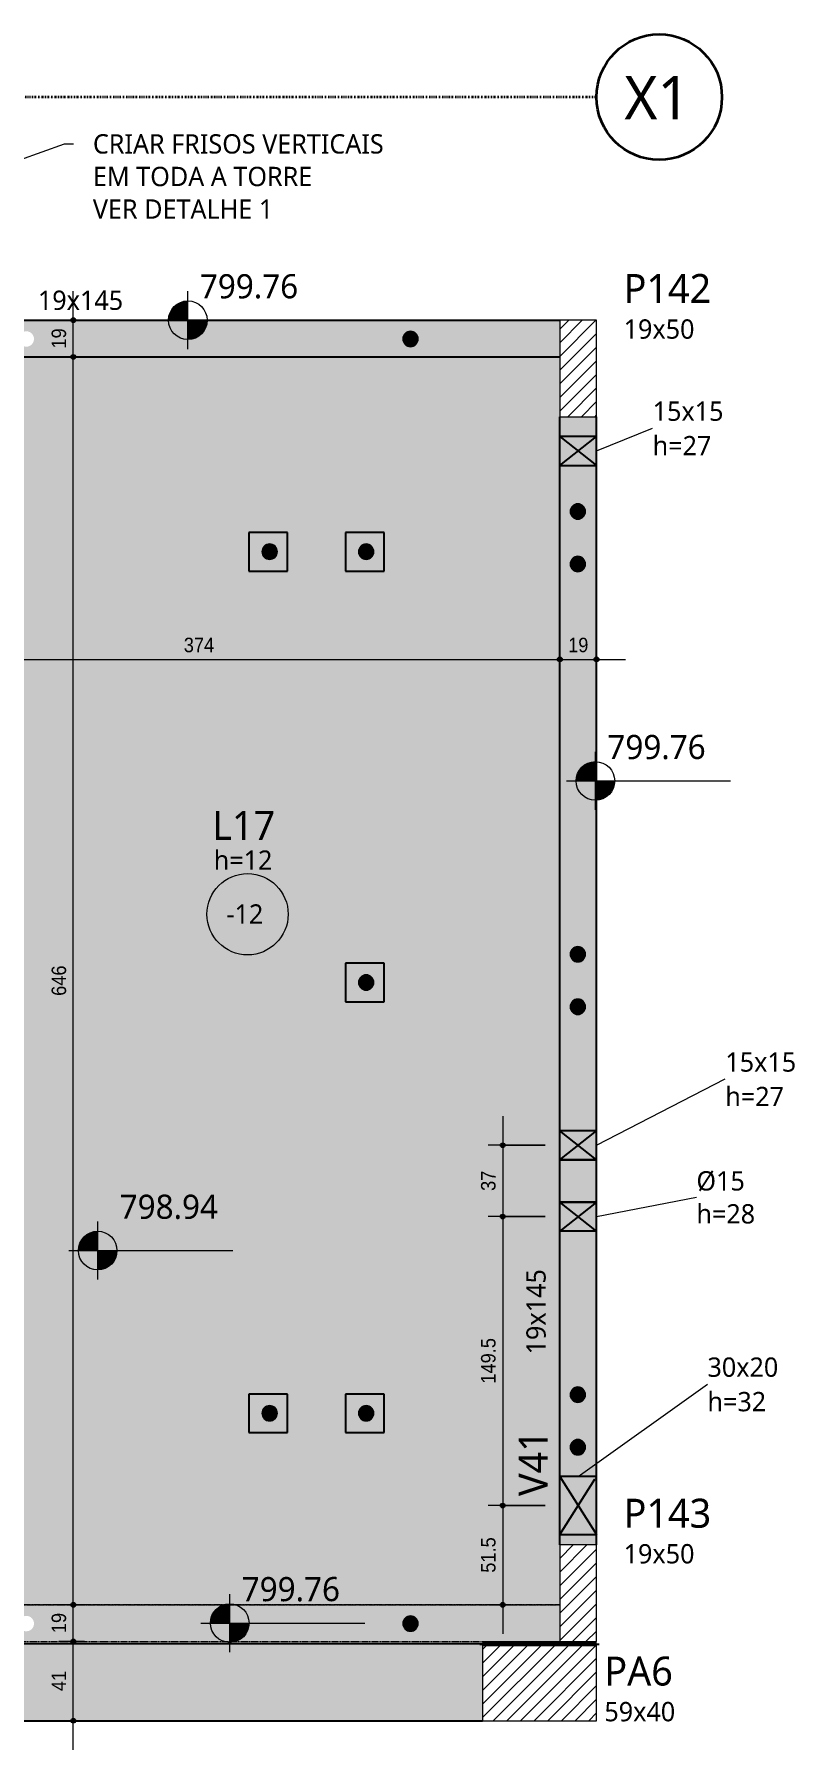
# Model space of a CAD drawing. Extents: x -1981 to 38708, y -3196 to 88064.
# Drawn here: x 1450 to 1844, y -972 to -84 of the extents above; entities that cross this region are included whole.
import ezdxf

# ---------------------------------------------------------------- set-up
doc = ezdxf.new("R2010")
doc.units = 0
for name, pattern in [('Dash dot', [1.5875, 0.635, -0.47625, 0, -0.47625]), ('Hidden', [0.714375, 0.47625, -0.238125]), ('Traço', [0.635, 0.3175, -0.3175])]:
    doc.linetypes.add(name, pattern=pattern)
for name, color, linetype, lineweight in [('A-ANNO-DIMS', 7, 'Continuous', 9), ('A-ANNO-DIMS-50', 7, 'Continuous', 9), ('A-DETL', 7, 'Hidden', 18), ('A-DETL-GENF', 7, 'Continuous', 18), ('A-DETL-THIN', 7, 'Continuous', 25), ('A-FLOR', 7, 'Continuous', 25), ('A-FLOR-IDEN', 7, 'Continuous', 9), ('A-GENM', 7, 'Continuous', 25), ('A-GENM-HDLN', 7, 'Traço', 18), ('A-GENM-IDEN', 7, 'Continuous', 9), ('G-ANNO-DIMS', 7, 'Continuous', 9), ('G-ANNO-TEXT', 7, 'Continuous', 9), ('S-BEAM', 7, 'Continuous', 25), ('S-BEAM-HDLN', 7, 'Traço', 25), ('S-BEAM-IDEN', 7, 'Continuous', 9), ('S-COLS', 7, 'Continuous', 25), ('S-COLS-IDEN', 7, 'Continuous', 9), ('S-GRID', 7, 'Continuous', 9), ('S-GRID-IDEN', 7, 'Continuous', 9)]:
    doc.layers.add(name, color=color, linetype=linetype, lineweight=lineweight)
doc.styles.add('Arial_1', font='arial.ttf', dxfattribs={"width": 0.9, "height": 7.5})
doc.styles.add('Gadugi_1', font='gadugi.ttf', dxfattribs={"height": 15})
doc.styles.add('Gadugi_2', font='gadugi.ttf', dxfattribs={"height": 10})
doc.styles.add('Gadugi_3', font='gadugi.ttf', dxfattribs={"height": 12.5})
doc.styles.add('Gadugi_5', font='gadugi.ttf', dxfattribs={"height": 22.5})
doc.dimstyles.new('PED_1_5mm_ESQ', dxfattribs={"dimscale": 30.48, "dimtxt": 7.651945, "dimasz": 0.328084, "dimexe": 0.246063, "dimexo": 0.246063, "dimgap": 0.049213, "dimtad": 1, "dimdec": 1, "dimrnd": 0.5, "dimdsep": 46, "dimtxsty": 'Arial_1', "dimblk1": 'DOTSMALL', "dimblk2": 'DOTSMALL', "dimsah": 1, "dimcen": 0.09, "dimdle": 0.492126, "dimazin": 0, "dimtfac": 1, "dimtdec": 4, "dimtix": 1, "dimtmove": 0, "dimatfit": 3, "dimfxl": 1, "dimtvp": 1, "dimtolj": 1, "dimtzin": 0, "dimarcsym": 2})
pattern_1 = [(45, (0, 0), (-3.535534, 3.535534), [])]

# ---------------------------------------------------------------- blocks, each defined once
blk = doc.blocks.new('PED_FURO_CIRCULAR_R04_2020 - 15x19-V3-PL D 001 - FORMA DO 1º PAVIMENTO')
at = {"layer": 'A-GENM-HDLN'}
for p, q in [((7.5, -9.5), (-7.5, 9.5)), ((-7.5, -9.5), (7.5, 9.5)), ((-7.5, -9.5), (-7.5, 9.5)), ((7.5, 9.5), (7.5, -9.5))]:
    blk.add_line(p, q, dxfattribs=at)
blk = doc.blocks.new('PED_FURO_RETANGULAR_R04_2020 - 15x15x27-3536608-PL D 001 - FORMA DO 1º PAVIMENTO')
at = {"layer": 'A-GENM-HDLN'}
for p, q in [((-7.5, 9.5), (7.5, -9.5)), ((-7.5, -9.5), (7.5, 9.5)), ((-7.5, -9.5), (-7.5, 9.5)), ((7.5, 9.5), (7.5, -9.5))]:
    blk.add_line(p, q, dxfattribs=at)
blk = doc.blocks.new('PED_FURO_RETANGULAR_R04_2020 - 30x20x32-3604733-PL D 001 - FORMA DO 1º PAVIMENTO')
at = {"layer": 'A-GENM-HDLN'}
for p, q in [((-15, -9.5), (-15, 9.5)), ((-15, 9.5), (15, 9.5)), ((-15, -9.5), (14.98, 9.49)), ((-14.98, 9.49), (15, -9.5)), ((15, 9.5), (15, -9.5)), ((15, -9.5), (-15, -9.5))]:
    blk.add_line(p, q, dxfattribs=at)
blk = doc.blocks.new('PED_TAG_LAJE_R03 - TÍTULO_ESPESSURA_REBAIXO-2582888-PL D 001 - FORMA DO 1º PAVIMENTO')
at = {"layer": 'A-FLOR-IDEN'}
blk.add_circle((-0.108, -0.761), 0.421, dxfattribs=at)
blk = doc.blocks.new('Elevações de ponto - M_Cota de elevação - Alvo preenchido-10609-PL D 001 - FORMA DO 1º PAVIMENTO')
at = {"layer": 'G-ANNO-DIMS'}
h = blk.add_hatch(color=256, dxfattribs=at)
edge = h.paths.add_edge_path(flags=0)
edge.add_line((0, 0), (-0.2, 0))
edge.add_arc((0, 0), 0.2, 90, 180, ccw=False)
edge.add_line((0, 0.2), (0, 0))
h = blk.add_hatch(color=256, dxfattribs=at)
edge = h.paths.add_edge_path(flags=0)
edge.add_line((0, 0), (0.2, 0))
edge.add_arc((0, 0), 0.2, 270, 360, ccw=False)
edge.add_line((0, -0.2), (0, 0))
for p, q in [((0, -0.3), (0, 0.3)), ((-0.3, 0), (1.4, 0))]:
    blk.add_line(p, q, dxfattribs=at)
blk.add_circle((0, 0), 0.2, dxfattribs=at)
blk = doc.blocks.new('Eixo - X1-2173051-PL D 001 - FORMA DO 1º PAVIMENTO')
at = {"layer": 'S-GRID-IDEN', "color": 152, "lineweight": 35, "true_color": 0x0070c0}
blk.add_circle((0, 0), 0.65, dxfattribs=at)
blk = doc.blocks.new('DIMBLOCK170-PL D 001 - FORMA DO 1º PAVIMENTO')
at = {"layer": 'A-ANNO-DIMS-50', "transparency": 16777216}
h = blk.add_hatch(color=256, dxfattribs=at)
edge = h.paths.add_edge_path(flags=0)
edge.add_arc((1348.15, -407.56), 1.25, 0, 360)
h = blk.add_hatch(color=256, dxfattribs=at)
edge = h.paths.add_edge_path(flags=0)
edge.add_arc((1722.14, -407.56), 1.25, 0, 360)
for p, q in [((1348.15, -413.29), (1348.15, -400.06)), ((1348.15, -407.56), (1722.14, -407.56)), ((1348.15, -407.56), (1348.15, -413.29)), ((1722.14, -413.29), (1722.14, -400.06)), ((1722.14, -407.56), (1722.14, -413.29))]:
    blk.add_line(p, q, dxfattribs=at)
for centre in [(1348.15, -407.56), (1722.14, -407.56)]:
    blk.add_circle(centre, 1.25, dxfattribs=at)
at = {"layer": 'A-ANNO-DIMS-50', "color": 0, "transparency": 16777216, "insert": (1527.37, -396.32), "char_height": 7.5, "width": 18.6472, "attachment_point": 1, "line_spacing_factor": 0.941778, "style": 'Arial_1'}
blk.add_mtext('374', dxfattribs=at)
blk = doc.blocks.new('_DotSmall')
at = {"color": 0, "linetype": 'ByBlock', "const_width": 0.5}
blk.add_lwpolyline([(-0.0625, 0, 1), (0.0625, 0, 1)], format="xyb", close=True, dxfattribs=at)
blk = doc.blocks.new('DIMBLOCK171-PL D 001 - FORMA DO 1º PAVIMENTO')
at = {"layer": 'A-ANNO-DIMS-50', "transparency": 16777216}
h = blk.add_hatch(color=256, dxfattribs=at)
edge = h.paths.add_edge_path(flags=0)
edge.add_arc((1722.14, -407.56), 1.25, 0, 360)
h = blk.add_hatch(color=256, dxfattribs=at)
edge = h.paths.add_edge_path(flags=0)
edge.add_arc((1741.14, -407.56), 1.25, 0, 360)
for p, q in [((1722.14, -413.29), (1722.14, -400.06)), ((1722.14, -407.56), (1756.14, -407.56)), ((1722.14, -407.56), (1722.14, -413.29)), ((1741.14, -413.29), (1741.14, -400.06)), ((1741.14, -407.56), (1741.14, -413.29))]:
    blk.add_line(p, q, dxfattribs=at)
for centre in [(1722.14, -407.56), (1741.14, -407.56)]:
    blk.add_circle(centre, 1.25, dxfattribs=at)
at = {"layer": 'A-ANNO-DIMS-50', "color": 0, "transparency": 16777216, "insert": (1726.46, -396.32), "char_height": 7.5, "width": 12.4315, "attachment_point": 1, "line_spacing_factor": 0.941778, "style": 'Arial_1'}
blk.add_mtext('19', dxfattribs=at)
blk = doc.blocks.new('DIMBLOCK172-PL D 001 - FORMA DO 1º PAVIMENTO')
at = {"layer": 'A-ANNO-DIMS-50', "transparency": 16777216}
h = blk.add_hatch(color=256, dxfattribs=at)
edge = h.paths.add_edge_path(flags=0)
edge.add_arc((1470.13, -915.95), 1.25, 0, 360)
h = blk.add_hatch(color=256, dxfattribs=at)
edge = h.paths.add_edge_path(flags=0)
edge.add_arc((1470.13, -956.95), 1.25, 0, 360)
for p, q in [((1475.86, -915.95), (1462.63, -915.95)), ((1470.13, -971.95), (1470.13, -915.95)), ((1470.13, -915.95), (1475.86, -915.95)), ((1475.86, -956.95), (1462.63, -956.95)), ((1470.13, -956.95), (1475.86, -956.95))]:
    blk.add_line(p, q, dxfattribs=at)
for centre in [(1470.13, -915.95), (1470.13, -956.95)]:
    blk.add_circle(centre, 1.25, dxfattribs=at)
at = {"layer": 'A-ANNO-DIMS-50', "color": 0, "transparency": 16777216, "insert": (1458.9, -941.63), "char_height": 7.5, "width": 12.4315, "attachment_point": 1, "rotation": 90, "line_spacing_factor": 0.941778, "style": 'Arial_1'}
blk.add_mtext('41', dxfattribs=at)
blk = doc.blocks.new('DIMBLOCK173-PL D 001 - FORMA DO 1º PAVIMENTO')
at = {"layer": 'A-ANNO-DIMS-50', "transparency": 16777216}
h = blk.add_hatch(color=256, dxfattribs=at)
edge = h.paths.add_edge_path(flags=0)
edge.add_arc((1470.13, -896.95), 1.25, 0, 360)
h = blk.add_hatch(color=256, dxfattribs=at)
edge = h.paths.add_edge_path(flags=0)
edge.add_arc((1470.13, -915.95), 1.25, 0, 360)
for p, q in [((1475.86, -896.95), (1462.63, -896.95)), ((1470.13, -915.95), (1470.13, -896.95)), ((1470.13, -896.95), (1475.86, -896.95)), ((1475.86, -915.95), (1462.63, -915.95)), ((1470.13, -915.95), (1475.86, -915.95))]:
    blk.add_line(p, q, dxfattribs=at)
for centre in [(1470.13, -896.95), (1470.13, -915.95)]:
    blk.add_circle(centre, 1.25, dxfattribs=at)
at = {"layer": 'A-ANNO-DIMS-50', "color": 0, "transparency": 16777216, "insert": (1458.9, -911.63), "char_height": 7.5, "width": 12.4315, "attachment_point": 1, "rotation": 90, "line_spacing_factor": 0.941778, "style": 'Arial_1'}
blk.add_mtext('19', dxfattribs=at)
blk = doc.blocks.new('DIMBLOCK174-PL D 001 - FORMA DO 1º PAVIMENTO')
at = {"layer": 'A-ANNO-DIMS-50', "transparency": 16777216}
h = blk.add_hatch(color=256, dxfattribs=at)
edge = h.paths.add_edge_path(flags=0)
edge.add_arc((1470.13, -250.95), 1.25, 0, 360)
h = blk.add_hatch(color=256, dxfattribs=at)
edge = h.paths.add_edge_path(flags=0)
edge.add_arc((1470.13, -896.95), 1.25, 0, 360)
for p, q in [((1475.86, -250.95), (1462.63, -250.95)), ((1470.13, -896.95), (1470.13, -250.95)), ((1470.13, -250.95), (1475.86, -250.95)), ((1475.86, -896.95), (1462.63, -896.95)), ((1470.13, -896.95), (1475.86, -896.95))]:
    blk.add_line(p, q, dxfattribs=at)
for centre in [(1470.13, -250.95), (1470.13, -896.95)]:
    blk.add_circle(centre, 1.25, dxfattribs=at)
at = {"layer": 'A-ANNO-DIMS-50', "color": 0, "transparency": 16777216, "insert": (1458.9, -581.72), "char_height": 7.5, "width": 18.6472, "attachment_point": 1, "rotation": 90, "line_spacing_factor": 0.941778, "style": 'Arial_1'}
blk.add_mtext('646', dxfattribs=at)
blk = doc.blocks.new('DIMBLOCK175-PL D 001 - FORMA DO 1º PAVIMENTO')
at = {"layer": 'A-ANNO-DIMS-50', "transparency": 16777216}
h = blk.add_hatch(color=256, dxfattribs=at)
edge = h.paths.add_edge_path(flags=0)
edge.add_arc((1470.13, -231.95), 1.25, 0, 360)
h = blk.add_hatch(color=256, dxfattribs=at)
edge = h.paths.add_edge_path(flags=0)
edge.add_arc((1470.13, -250.95), 1.25, 0, 360)
for p, q in [((1470.13, -250.95), (1470.13, -216.95)), ((1475.86, -231.95), (1462.63, -231.95)), ((1470.13, -231.95), (1475.86, -231.95)), ((1475.86, -250.95), (1462.63, -250.95)), ((1470.13, -250.95), (1475.86, -250.95))]:
    blk.add_line(p, q, dxfattribs=at)
for centre in [(1470.13, -231.95), (1470.13, -250.95)]:
    blk.add_circle(centre, 1.25, dxfattribs=at)
at = {"layer": 'A-ANNO-DIMS-50', "color": 0, "transparency": 16777216, "insert": (1458.9, -246.63), "char_height": 7.5, "width": 12.4315, "attachment_point": 1, "rotation": 90, "line_spacing_factor": 0.941778, "style": 'Arial_1'}
blk.add_mtext('19', dxfattribs=at)
blk = doc.blocks.new('DIMBLOCK176-PL D 001 - FORMA DO 1º PAVIMENTO')
at = {"layer": 'A-ANNO-DIMS-50', "transparency": 16777216}
h = blk.add_hatch(color=256, dxfattribs=at)
edge = h.paths.add_edge_path(flags=0)
edge.add_arc((1692.57, -659.04), 1.25, 0, 360)
h = blk.add_hatch(color=256, dxfattribs=at)
edge = h.paths.add_edge_path(flags=0)
edge.add_arc((1692.57, -695.99), 1.25, 0, 360)
for p, q in [((1692.57, -644.04), (1692.57, -695.99)), ((1714.64, -659.04), (1685.07, -659.04)), ((1692.57, -659.04), (1714.64, -659.04)), ((1714.64, -695.99), (1685.07, -695.99)), ((1692.57, -695.99), (1714.64, -695.99))]:
    blk.add_line(p, q, dxfattribs=at)
for centre in [(1692.57, -659.04), (1692.57, -695.99)]:
    blk.add_circle(centre, 1.25, dxfattribs=at)
at = {"layer": 'A-ANNO-DIMS-50', "color": 0, "transparency": 16777216, "insert": (1681.33, -682.69), "char_height": 7.5, "width": 12.4315, "attachment_point": 1, "rotation": 90, "line_spacing_factor": 0.941778, "style": 'Arial_1'}
blk.add_mtext('37', dxfattribs=at)
blk = doc.blocks.new('DIMBLOCK177-PL D 001 - FORMA DO 1º PAVIMENTO')
at = {"layer": 'A-ANNO-DIMS-50', "transparency": 16777216}
h = blk.add_hatch(color=256, dxfattribs=at)
edge = h.paths.add_edge_path(flags=0)
edge.add_arc((1692.57, -695.99), 1.25, 0, 360)
h = blk.add_hatch(color=256, dxfattribs=at)
edge = h.paths.add_edge_path(flags=0)
edge.add_arc((1692.57, -845.6), 1.25, 0, 360)
for p, q in [((1714.64, -695.99), (1685.07, -695.99)), ((1692.57, -695.99), (1692.57, -845.6)), ((1692.57, -695.99), (1714.64, -695.99)), ((1714.64, -845.6), (1685.07, -845.6)), ((1692.57, -845.6), (1714.64, -845.6))]:
    blk.add_line(p, q, dxfattribs=at)
for centre in [(1692.57, -695.99), (1692.57, -845.6)]:
    blk.add_circle(centre, 1.25, dxfattribs=at)
at = {"layer": 'A-ANNO-DIMS-50', "color": 0, "transparency": 16777216, "insert": (1681.33, -782.45), "char_height": 7.5, "width": 27.9708, "attachment_point": 1, "rotation": 90, "line_spacing_factor": 0.941778, "style": 'Arial_1'}
blk.add_mtext('149.5', dxfattribs=at)
blk = doc.blocks.new('DIMBLOCK178-PL D 001 - FORMA DO 1º PAVIMENTO')
at = {"layer": 'A-ANNO-DIMS-50', "transparency": 16777216}
h = blk.add_hatch(color=256, dxfattribs=at)
edge = h.paths.add_edge_path(flags=0)
edge.add_arc((1692.57, -845.6), 1.25, 0, 360)
h = blk.add_hatch(color=256, dxfattribs=at)
edge = h.paths.add_edge_path(flags=0)
edge.add_arc((1692.57, -896.95), 1.25, 0, 360)
for p, q in [((1714.64, -845.6), (1685.07, -845.6)), ((1692.57, -845.6), (1692.57, -911.95)), ((1692.57, -845.6), (1714.64, -845.6)), ((1686.84, -896.95), (1700.07, -896.95)), ((1692.57, -896.95), (1686.84, -896.95))]:
    blk.add_line(p, q, dxfattribs=at)
for centre in [(1692.57, -845.6), (1692.57, -896.95)]:
    blk.add_circle(centre, 1.25, dxfattribs=at)
at = {"layer": 'A-ANNO-DIMS-50', "color": 0, "transparency": 16777216, "insert": (1681.33, -880.34), "char_height": 7.5, "width": 21.7551, "attachment_point": 1, "rotation": 90, "line_spacing_factor": 0.941778, "style": 'Arial_1'}
blk.add_mtext('51.5', dxfattribs=at)

msp = doc.modelspace()

# ---------------------------------------------------------------- hatches: boundary and pattern name
at = {"layer": 'A-DETL', "linetype": 'Continuous', "true_color": 0xd9d9d9}
h = msp.add_hatch(color=254, dxfattribs=at)
h.paths.add_polyline_path([(1087.6, -915.95), (1722.14, -915.95), (1722.14, -896.95), (989.66, -896.95), (989.66, -915.95), (1085.79, -915.95)], flags=0)
h.paths.add_polyline_path([(1644.79, -910.67), (1643.75, -910.54), (1642.79, -910.14), (1641.96, -909.5), (1641.32, -908.67), (1640.93, -907.71), (1640.79, -906.67), (1640.93, -905.64), (1641.32, -904.67), (1641.96, -903.85), (1642.79, -903.21), (1643.75, -902.81), (1644.79, -902.67), (1645.82, -902.81), (1646.79, -903.21), (1647.62, -903.85), (1648.25, -904.67), (1648.65, -905.64), (1648.79, -906.67), (1648.65, -907.71), (1648.25, -908.67), (1647.62, -909.5), (1646.79, -910.14), (1645.82, -910.54)], flags=0)
h.paths.add_polyline_path([(1445.79, -910.67), (1444.75, -910.54), (1443.79, -910.14), (1442.96, -909.5), (1442.32, -908.67), (1441.93, -907.71), (1441.79, -906.67), (1441.93, -905.64), (1442.32, -904.67), (1442.96, -903.85), (1443.79, -903.21), (1444.75, -902.81), (1445.79, -902.67), (1446.82, -902.81), (1447.79, -903.21), (1448.62, -903.85), (1449.25, -904.67), (1449.65, -905.64), (1449.79, -906.67), (1449.65, -907.71), (1449.25, -908.67), (1448.62, -909.5), (1447.79, -910.14), (1446.82, -910.54)], flags=0)
h.paths.add_polyline_path([(1235.79, -910.67), (1234.75, -910.54), (1233.79, -910.14), (1232.96, -909.5), (1232.32, -908.67), (1231.93, -907.71), (1231.79, -906.67), (1231.93, -905.64), (1232.32, -904.67), (1232.96, -903.85), (1233.79, -903.21), (1234.75, -902.81), (1235.79, -902.67), (1236.91, -902.85), (1237.79, -903.21), (1238.62, -903.85), (1239.25, -904.67), (1239.65, -905.64), (1239.79, -906.67), (1239.65, -907.71), (1239.25, -908.67), (1238.62, -909.5), (1237.79, -910.14), (1236.82, -910.54)], flags=0)
h.paths.add_polyline_path([(1265.79, -910.67), (1264.75, -910.54), (1263.79, -910.14), (1262.96, -909.5), (1262.32, -908.67), (1261.93, -907.71), (1261.79, -906.67), (1261.93, -905.64), (1262.32, -904.67), (1262.96, -903.85), (1263.79, -903.21), (1264.75, -902.81), (1265.79, -902.67), (1266.82, -902.81), (1267.79, -903.21), (1268.62, -903.85), (1269.25, -904.67), (1269.65, -905.64), (1269.79, -906.67), (1269.65, -907.71), (1269.25, -908.67), (1268.62, -909.5), (1267.79, -910.14), (1266.82, -910.54)], flags=0)
h.paths.add_polyline_path([(1113.79, -910.67), (1112.75, -910.54), (1111.79, -910.14), (1110.96, -909.5), (1110.32, -908.67), (1109.93, -907.71), (1109.79, -906.67), (1109.93, -905.64), (1110.32, -904.67), (1110.96, -903.85), (1111.79, -903.21), (1112.75, -902.81), (1113.79, -902.67), (1114.82, -902.81), (1115.79, -903.21), (1116.62, -903.85), (1117.25, -904.67), (1117.65, -905.64), (1117.79, -906.67), (1117.65, -907.71), (1117.25, -908.67), (1116.62, -909.5), (1115.79, -910.14), (1114.82, -910.54)], flags=0)
h.paths.add_polyline_path([(1083.79, -910.67), (1082.75, -910.54), (1081.79, -910.14), (1080.96, -909.5), (1080.32, -908.67), (1079.93, -907.71), (1079.79, -906.67), (1079.93, -905.64), (1080.32, -904.67), (1080.96, -903.85), (1081.79, -903.21), (1082.75, -902.81), (1083.79, -902.67), (1084.82, -902.81), (1085.79, -903.21), (1086.62, -903.85), (1087.25, -904.67), (1087.65, -905.64), (1087.79, -906.67), (1087.65, -907.71), (1087.25, -908.67), (1086.62, -909.5), (1085.79, -910.14), (1084.82, -910.54)], flags=0)
at = {"layer": 'A-DETL-GENF', "true_color": 0xff00ff}
for points in [[(1644.79, -245.67), (1645.82, -245.54), (1646.79, -245.14), (1647.62, -244.5), (1648.25, -243.67), (1648.65, -242.71), (1648.79, -241.67), (1648.65, -240.64), (1648.25, -239.67), (1647.62, -238.85), (1646.79, -238.21), (1645.82, -237.81), (1644.79, -237.67), (1643.75, -237.81), (1642.79, -238.21), (1641.96, -238.85), (1641.32, -239.67), (1640.93, -240.64), (1640.79, -241.67), (1640.93, -242.71), (1641.32, -243.67), (1641.96, -244.5), (1642.79, -245.14), (1643.75, -245.54)], [(1731.46, -334.97), (1732.49, -334.84), (1733.46, -334.44), (1734.28, -333.8), (1734.92, -332.97), (1735.32, -332.01), (1735.46, -330.97), (1735.32, -329.94), (1734.92, -328.97), (1734.28, -328.15), (1733.46, -327.51), (1732.49, -327.11), (1731.46, -326.97), (1730.42, -327.11), (1729.46, -327.51), (1728.63, -328.15), (1727.99, -328.97), (1727.59, -329.94), (1727.46, -330.97), (1727.59, -332.01), (1727.99, -332.97), (1728.63, -333.8), (1729.46, -334.44), (1730.42, -334.84)], [(1571.83, -355.78), (1572.87, -355.64), (1573.83, -355.24), (1574.66, -354.61), (1575.3, -353.78), (1575.7, -352.81), (1575.83, -351.78), (1575.7, -350.74), (1575.3, -349.78), (1574.66, -348.95), (1573.83, -348.32), (1572.87, -347.92), (1571.83, -347.78), (1570.8, -347.92), (1569.83, -348.32), (1569, -348.95), (1568.37, -349.78), (1567.97, -350.74), (1567.83, -351.78), (1567.97, -352.81), (1568.37, -353.78), (1569, -354.61), (1569.83, -355.24), (1570.8, -355.64)], [(1621.83, -355.78), (1622.87, -355.64), (1623.83, -355.24), (1624.66, -354.61), (1625.3, -353.78), (1625.7, -352.81), (1625.83, -351.78), (1625.7, -350.74), (1625.3, -349.78), (1624.66, -348.95), (1623.83, -348.32), (1622.87, -347.92), (1621.83, -347.78), (1620.8, -347.92), (1619.83, -348.32), (1619, -348.95), (1618.37, -349.78), (1617.97, -350.74), (1617.83, -351.78), (1617.97, -352.81), (1618.37, -353.78), (1619, -354.61), (1619.83, -355.24), (1620.8, -355.64)], [(1731.46, -362.17), (1732.49, -362.04), (1733.46, -361.64), (1734.28, -361), (1734.92, -360.17), (1735.32, -359.21), (1735.46, -358.17), (1735.32, -357.14), (1734.92, -356.17), (1734.28, -355.35), (1733.46, -354.71), (1732.49, -354.31), (1731.46, -354.17), (1730.42, -354.31), (1729.46, -354.71), (1728.63, -355.35), (1727.99, -356.17), (1727.59, -357.14), (1727.46, -358.17), (1727.59, -359.21), (1727.99, -360.17), (1728.63, -361), (1729.46, -361.64), (1730.42, -362.04)], [(1731.46, -564.17), (1732.49, -564.04), (1733.46, -563.64), (1734.28, -563), (1734.92, -562.17), (1735.32, -561.21), (1735.46, -560.17), (1735.32, -559.14), (1734.92, -558.17), (1734.28, -557.35), (1733.46, -556.71), (1732.49, -556.31), (1731.46, -556.17), (1730.42, -556.31), (1729.46, -556.71), (1728.63, -557.35), (1727.99, -558.17), (1727.59, -559.14), (1727.46, -560.17), (1727.59, -561.21), (1727.99, -562.17), (1728.63, -563), (1729.46, -563.64), (1730.42, -564.04)], [(1621.83, -578.78), (1622.87, -578.64), (1623.83, -578.24), (1624.66, -577.61), (1625.3, -576.78), (1625.7, -575.81), (1625.83, -574.78), (1625.7, -573.74), (1625.3, -572.78), (1624.66, -571.95), (1623.83, -571.32), (1622.87, -570.92), (1621.83, -570.78), (1620.8, -570.92), (1619.83, -571.32), (1619, -571.95), (1618.37, -572.78), (1617.97, -573.74), (1617.83, -574.78), (1617.97, -575.81), (1618.37, -576.78), (1619, -577.61), (1619.83, -578.24), (1620.8, -578.64)], [(1731.46, -591.37), (1732.49, -591.24), (1733.46, -590.84), (1734.28, -590.2), (1734.92, -589.37), (1735.32, -588.41), (1735.46, -587.37), (1735.32, -586.34), (1734.92, -585.37), (1734.28, -584.54), (1733.46, -583.91), (1732.49, -583.51), (1731.46, -583.37), (1730.42, -583.51), (1729.46, -583.91), (1728.63, -584.54), (1727.99, -585.37), (1727.59, -586.34), (1727.46, -587.37), (1727.59, -588.41), (1727.99, -589.37), (1728.63, -590.2), (1729.46, -590.84), (1730.42, -591.24)], [(1731.46, -792.17), (1732.49, -792.04), (1733.46, -791.64), (1734.28, -791), (1734.92, -790.17), (1735.32, -789.21), (1735.46, -788.17), (1735.32, -787.14), (1734.92, -786.17), (1734.28, -785.35), (1733.46, -784.71), (1732.49, -784.31), (1731.46, -784.17), (1730.42, -784.31), (1729.46, -784.71), (1728.63, -785.35), (1727.99, -786.17), (1727.59, -787.14), (1727.46, -788.17), (1727.59, -789.21), (1727.99, -790.17), (1728.63, -791), (1729.46, -791.64), (1730.42, -792.04)], [(1571.83, -801.78), (1572.87, -801.64), (1573.83, -801.24), (1574.66, -800.61), (1575.3, -799.78), (1575.7, -798.81), (1575.83, -797.78), (1575.7, -796.74), (1575.3, -795.78), (1574.66, -794.95), (1573.83, -794.32), (1572.87, -793.92), (1571.83, -793.78), (1570.8, -793.92), (1569.83, -794.32), (1569, -794.95), (1568.37, -795.78), (1567.97, -796.74), (1567.83, -797.78), (1567.97, -798.81), (1568.37, -799.78), (1569, -800.61), (1569.83, -801.24), (1570.8, -801.64)], [(1621.83, -801.78), (1622.87, -801.64), (1623.83, -801.24), (1624.66, -800.61), (1625.3, -799.78), (1625.7, -798.81), (1625.83, -797.78), (1625.7, -796.74), (1625.3, -795.78), (1624.66, -794.95), (1623.83, -794.32), (1622.87, -793.92), (1621.83, -793.78), (1620.8, -793.92), (1619.83, -794.32), (1619, -794.95), (1618.37, -795.78), (1617.97, -796.74), (1617.83, -797.78), (1617.97, -798.81), (1618.37, -799.78), (1619, -800.61), (1619.83, -801.24), (1620.8, -801.64)], [(1731.46, -819.37), (1732.49, -819.24), (1733.46, -818.84), (1734.28, -818.2), (1734.92, -817.37), (1735.32, -816.41), (1735.46, -815.37), (1735.32, -814.34), (1734.92, -813.37), (1734.28, -812.54), (1733.46, -811.91), (1732.49, -811.51), (1731.46, -811.37), (1730.42, -811.51), (1729.46, -811.91), (1728.63, -812.54), (1727.99, -813.37), (1727.59, -814.34), (1727.46, -815.37), (1727.59, -816.41), (1727.99, -817.37), (1728.63, -818.2), (1729.46, -818.84), (1730.42, -819.24)], [(1644.79, -910.67), (1645.82, -910.54), (1646.79, -910.14), (1647.62, -909.5), (1648.25, -908.67), (1648.65, -907.71), (1648.79, -906.67), (1648.65, -905.64), (1648.25, -904.67), (1647.62, -903.85), (1646.79, -903.21), (1645.82, -902.81), (1644.79, -902.67), (1643.75, -902.81), (1642.79, -903.21), (1641.96, -903.85), (1641.32, -904.67), (1640.93, -905.64), (1640.79, -906.67), (1640.93, -907.71), (1641.32, -908.67), (1641.96, -909.5), (1642.79, -910.14), (1643.75, -910.54)]]:
    msp.add_hatch(color=6, dxfattribs=at).paths.add_polyline_path(points, flags=0)
at = {"layer": 'A-DETL-GENF', "true_color": 0x808080}
h = msp.add_hatch(dxfattribs=at)
h.set_pattern_fill('FP_1', color=8, style=0, pattern_type=2)
h.set_pattern_definition(pattern_1)
h.paths.add_polyline_path([(1741.14, -281.95), (1741.14, -231.95), (1722.14, -231.95), (1722.14, -281.95)], flags=0)
at = {"layer": 'A-DETL-GENF', "true_color": 0xa6a6a6}
h = msp.add_hatch(color=253, dxfattribs=at)
h.paths.add_polyline_path([(1574.66, -361.82), (1581.12, -361.82), (1581.12, -341.82), (1561.12, -341.82), (1561.12, -361.82), (1573.83, -361.82)], flags=0)
h.paths.add_polyline_path([(1571.83, -355.78), (1570.8, -355.64), (1569.83, -355.24), (1569, -354.61), (1568.37, -353.78), (1567.97, -352.81), (1567.83, -351.78), (1567.97, -350.74), (1568.37, -349.78), (1569, -348.95), (1569.83, -348.32), (1570.8, -347.92), (1571.83, -347.78), (1572.87, -347.92), (1573.83, -348.32), (1574.66, -348.95), (1575.3, -349.78), (1575.7, -350.74), (1575.83, -351.78), (1575.7, -352.81), (1575.3, -353.78), (1574.66, -354.61), (1573.83, -355.24), (1572.87, -355.64)], flags=0)
h = msp.add_hatch(color=253, dxfattribs=at)
h.paths.add_polyline_path([(1624.66, -361.82), (1631.12, -361.82), (1631.12, -341.82), (1611.12, -341.82), (1611.12, -361.82), (1623.83, -361.82)], flags=0)
h.paths.add_polyline_path([(1621.83, -355.78), (1620.8, -355.64), (1619.83, -355.24), (1619, -354.61), (1618.37, -353.78), (1617.97, -352.81), (1617.83, -351.78), (1617.97, -350.74), (1618.37, -349.78), (1619, -348.95), (1619.83, -348.32), (1620.8, -347.92), (1621.83, -347.78), (1622.87, -347.92), (1623.83, -348.32), (1624.66, -348.95), (1625.3, -349.78), (1625.7, -350.74), (1625.83, -351.78), (1625.7, -352.81), (1625.3, -353.78), (1624.66, -354.61), (1623.83, -355.24), (1622.87, -355.64)], flags=0)
h = msp.add_hatch(color=253, dxfattribs=at)
h.paths.add_polyline_path([(1626.41, -584.82), (1631.12, -584.82), (1631.12, -564.82), (1611.12, -564.82), (1611.12, -584.82), (1623.83, -584.82)], flags=0)
h.paths.add_polyline_path([(1621.83, -578.78), (1620.8, -578.64), (1619.83, -578.24), (1619, -577.61), (1618.37, -576.78), (1617.97, -575.81), (1617.83, -574.78), (1617.97, -573.74), (1618.37, -572.78), (1619, -571.95), (1619.83, -571.32), (1620.8, -570.92), (1621.83, -570.78), (1622.87, -570.92), (1623.83, -571.32), (1624.66, -571.95), (1625.3, -572.78), (1625.7, -573.74), (1625.83, -574.78), (1625.7, -575.81), (1625.3, -576.78), (1624.66, -577.61), (1623.83, -578.24), (1622.87, -578.64)], flags=0)
h = msp.add_hatch(color=253, dxfattribs=at)
h.paths.add_polyline_path([(1576.41, -807.82), (1581.12, -807.82), (1581.12, -787.82), (1561.12, -787.82), (1561.12, -807.82), (1573.83, -807.82)], flags=0)
h.paths.add_polyline_path([(1571.83, -801.78), (1570.8, -801.64), (1569.83, -801.24), (1569, -800.61), (1568.37, -799.78), (1567.97, -798.81), (1567.83, -797.78), (1567.97, -796.74), (1568.37, -795.78), (1569, -794.95), (1569.83, -794.32), (1570.8, -793.92), (1571.83, -793.78), (1572.87, -793.92), (1573.83, -794.32), (1574.66, -794.95), (1575.3, -795.78), (1575.7, -796.74), (1575.83, -797.78), (1575.7, -798.81), (1575.3, -799.78), (1574.66, -800.61), (1573.83, -801.24), (1572.87, -801.64)], flags=0)
h = msp.add_hatch(color=253, dxfattribs=at)
h.paths.add_polyline_path([(1626.41, -807.82), (1631.12, -807.82), (1631.12, -787.82), (1611.12, -787.82), (1611.12, -807.82), (1623.83, -807.82)], flags=0)
h.paths.add_polyline_path([(1621.83, -801.78), (1620.8, -801.64), (1619.83, -801.24), (1619, -800.61), (1618.37, -799.78), (1617.97, -798.81), (1617.83, -797.78), (1617.97, -796.74), (1618.37, -795.78), (1619, -794.95), (1619.83, -794.32), (1620.8, -793.92), (1621.83, -793.78), (1622.87, -793.92), (1623.83, -794.32), (1624.66, -794.95), (1625.3, -795.78), (1625.7, -796.74), (1625.83, -797.78), (1625.7, -798.81), (1625.3, -799.78), (1624.66, -800.61), (1623.83, -801.24), (1622.87, -801.64)], flags=0)
at = {"layer": 'A-DETL-GENF', "true_color": 0x808080}
h = msp.add_hatch(dxfattribs=at)
h.set_pattern_fill('FP_1', color=8, style=0, pattern_type=2)
h.set_pattern_definition(pattern_1)
h.paths.add_polyline_path([(1741.14, -915.95), (1741.14, -865.95), (1722.14, -865.95), (1722.14, -915.95)], flags=0)
h = msp.add_hatch(dxfattribs=at)
h.set_pattern_fill('FP_1', color=8, style=0, pattern_type=2)
h.set_pattern_definition(pattern_1)
h.paths.add_polyline_path([(1722.14, -956.95), (1741.14, -956.95), (1741.14, -917.76), (1682.14, -917.76), (1682.14, -956.95)], flags=0)
at = {"layer": 'A-FLOR', "true_color": 0xccffcc}
h = msp.add_hatch(color=254, dxfattribs=at)
h.paths.add_polyline_path([(1604.99, -896.95), (1722.14, -896.95), (1722.14, -250.95), (1348.15, -250.95), (1348.15, -896.95), (1581.12, -896.95)], flags=0)
h.paths.add_polyline_path([(1581.12, -807.82), (1561.12, -807.82), (1561.12, -787.82), (1581.12, -787.82)], flags=0)
h.paths.add_polyline_path([(1611.12, -807.82), (1611.12, -787.82), (1631.12, -787.82), (1631.12, -807.82)], flags=0)
h.paths.add_polyline_path([(1390.12, -807.82), (1370.12, -807.82), (1370.12, -787.82), (1390.12, -787.82)], flags=0)
h.paths.add_polyline_path([(1631.12, -584.82), (1611.12, -584.82), (1611.12, -564.82), (1631.12, -564.82)], flags=0)
h.paths.add_polyline_path([(1611.12, -361.82), (1611.12, -341.82), (1631.12, -341.82), (1631.12, -361.82)], flags=0)
h.paths.add_polyline_path([(1561.12, -361.82), (1561.12, -341.82), (1581.12, -341.82), (1581.12, -361.82)], flags=0)
h.paths.add_polyline_path([(1390.12, -361.82), (1370.12, -361.82), (1370.12, -341.82), (1390.12, -341.82)], flags=0)
at = {"layer": 'S-BEAM', "true_color": 0xd9d9d9}
h = msp.add_hatch(color=254, dxfattribs=at)
h.paths.add_polyline_path([(1348.15, -250.95), (1722.14, -250.95), (1722.14, -231.95), (1348.15, -231.95), (1348.15, -242.71)], flags=0)
h.paths.add_polyline_path([(1644.79, -245.67), (1643.75, -245.54), (1642.79, -245.14), (1641.96, -244.5), (1641.32, -243.67), (1640.93, -242.71), (1640.79, -241.67), (1640.93, -240.64), (1641.32, -239.67), (1641.96, -238.85), (1642.79, -238.21), (1643.75, -237.81), (1644.79, -237.67), (1645.82, -237.81), (1646.79, -238.21), (1647.62, -238.85), (1648.25, -239.67), (1648.65, -240.64), (1648.79, -241.67), (1648.65, -242.71), (1648.25, -243.67), (1647.62, -244.5), (1646.79, -245.14), (1645.82, -245.54)], flags=0)
h.paths.add_polyline_path([(1445.79, -245.67), (1444.75, -245.54), (1443.79, -245.14), (1442.96, -244.5), (1442.32, -243.67), (1441.93, -242.71), (1441.79, -241.67), (1441.93, -240.64), (1442.32, -239.67), (1442.96, -238.85), (1443.79, -238.21), (1444.75, -237.81), (1445.79, -237.67), (1446.82, -237.81), (1447.79, -238.21), (1448.62, -238.85), (1449.25, -239.67), (1449.65, -240.64), (1449.79, -241.67), (1449.65, -242.71), (1449.25, -243.67), (1448.62, -244.5), (1447.79, -245.14), (1446.82, -245.54)], flags=0)
h = msp.add_hatch(color=254, dxfattribs=at)
h.paths.add_polyline_path([(1741.14, -865.95), (1741.14, -281.95), (1722.14, -281.95), (1722.14, -865.95)], flags=0)
h.paths.add_polyline_path([(1731.46, -819.37), (1730.42, -819.24), (1729.46, -818.84), (1728.63, -818.2), (1727.99, -817.37), (1727.59, -816.41), (1727.46, -815.37), (1727.59, -814.34), (1727.99, -813.37), (1728.63, -812.54), (1729.46, -811.91), (1730.42, -811.51), (1731.46, -811.37), (1732.49, -811.51), (1733.46, -811.91), (1734.28, -812.54), (1734.92, -813.37), (1735.32, -814.34), (1735.46, -815.37), (1735.32, -816.41), (1734.92, -817.37), (1734.28, -818.2), (1733.46, -818.84), (1732.49, -819.24)], flags=0)
h.paths.add_polyline_path([(1731.46, -792.17), (1730.42, -792.04), (1729.46, -791.64), (1728.63, -791), (1727.99, -790.17), (1727.59, -789.21), (1727.46, -788.17), (1727.59, -787.14), (1727.99, -786.17), (1728.63, -785.35), (1729.46, -784.71), (1730.42, -784.31), (1731.46, -784.17), (1732.49, -784.31), (1733.46, -784.71), (1734.28, -785.35), (1734.92, -786.17), (1735.32, -787.14), (1735.46, -788.17), (1735.32, -789.21), (1734.92, -790.17), (1734.28, -791), (1733.46, -791.64), (1732.49, -792.04)], flags=0)
h.paths.add_polyline_path([(1731.46, -591.37), (1730.42, -591.24), (1729.46, -590.84), (1728.63, -590.2), (1727.99, -589.37), (1727.59, -588.41), (1727.46, -587.37), (1727.59, -586.34), (1727.99, -585.37), (1728.63, -584.54), (1729.46, -583.91), (1730.42, -583.51), (1731.46, -583.37), (1732.49, -583.51), (1733.46, -583.91), (1734.28, -584.54), (1734.92, -585.37), (1735.32, -586.34), (1735.46, -587.37), (1735.32, -588.41), (1734.92, -589.37), (1734.28, -590.2), (1733.46, -590.84), (1732.49, -591.24)], flags=0)
h.paths.add_polyline_path([(1731.46, -564.17), (1730.42, -564.04), (1729.46, -563.64), (1728.63, -563), (1727.99, -562.17), (1727.59, -561.21), (1727.46, -560.17), (1727.59, -559.14), (1727.99, -558.17), (1728.63, -557.35), (1729.46, -556.71), (1730.42, -556.31), (1731.46, -556.17), (1732.49, -556.31), (1733.46, -556.71), (1734.28, -557.35), (1734.92, -558.17), (1735.32, -559.14), (1735.46, -560.17), (1735.32, -561.21), (1734.92, -562.17), (1734.28, -563), (1733.46, -563.64), (1732.49, -564.04)], flags=0)
h.paths.add_polyline_path([(1731.46, -362.17), (1730.42, -362.04), (1729.46, -361.64), (1728.63, -361), (1727.99, -360.17), (1727.59, -359.21), (1727.46, -358.17), (1727.59, -357.14), (1727.99, -356.17), (1728.63, -355.35), (1729.46, -354.71), (1730.42, -354.31), (1731.46, -354.17), (1732.49, -354.31), (1733.46, -354.71), (1734.28, -355.35), (1734.92, -356.17), (1735.32, -357.14), (1735.46, -358.17), (1735.32, -359.21), (1734.92, -360.17), (1734.28, -361), (1733.46, -361.64), (1732.49, -362.04)], flags=0)
h.paths.add_polyline_path([(1731.46, -334.97), (1730.42, -334.84), (1729.46, -334.44), (1728.63, -333.8), (1727.99, -332.97), (1727.59, -332.01), (1727.46, -330.97), (1727.59, -329.94), (1727.99, -328.97), (1728.63, -328.15), (1729.46, -327.51), (1730.42, -327.11), (1731.46, -326.97), (1732.49, -327.11), (1733.46, -327.51), (1734.28, -328.15), (1734.92, -328.97), (1735.32, -329.94), (1735.46, -330.97), (1735.32, -332.01), (1734.92, -332.97), (1734.28, -333.8), (1733.46, -334.44), (1732.49, -334.84)], flags=0)
msp.add_hatch(color=254, dxfattribs=at).paths.add_polyline_path([(1682.14, -956.95), (1682.14, -916.95), (989.65, -916.95), (989.66, -956.95), (1511.13, -956.95)], flags=0)
at = {"layer": 'S-COLS', "true_color": 0x808080}
msp.add_hatch(color=8, dxfattribs=at).paths.add_polyline_path([(1722.14, -917.76), (1741.14, -917.76), (1741.14, -916.95), (1682.14, -916.95), (1682.14, -917.76)], flags=0)

# ---------------------------------------------------------------- linework, layer by layer
at = {"layer": 'A-DETL', "linetype": 'Continuous'}
for p, q in [((1741.14, -231.95), (1722.14, -231.95)), ((1722.14, -231.95), (1722.14, -281.95)), ((1741.14, -281.95), (1741.14, -231.95)), ((1722.14, -281.95), (1741.14, -281.95)), ((1581.12, -341.82), (1561.12, -341.82)), ((1561.12, -341.82), (1561.12, -361.82)), ((1581.12, -361.82), (1581.12, -341.82)), ((1631.12, -341.82), (1611.12, -341.82)), ((1611.12, -341.82), (1611.12, -361.82)), ((1631.12, -361.82), (1631.12, -341.82)), ((1561.12, -361.82), (1581.12, -361.82)), ((1611.12, -361.82), (1631.12, -361.82)), ((1631.12, -564.82), (1611.12, -564.82)), ((1611.12, -564.82), (1611.12, -584.82)), ((1631.12, -584.82), (1631.12, -564.82)), ((1611.12, -584.82), (1631.12, -584.82)), ((1581.12, -787.82), (1561.12, -787.82)), ((1561.12, -787.82), (1561.12, -807.82)), ((1581.12, -807.82), (1581.12, -787.82)), ((1631.12, -787.82), (1611.12, -787.82)), ((1611.12, -787.82), (1611.12, -807.82)), ((1631.12, -807.82), (1631.12, -787.82)), ((1561.12, -807.82), (1581.12, -807.82)), ((1611.12, -807.82), (1631.12, -807.82)), ((1741.14, -865.95), (1722.14, -865.95)), ((1722.14, -865.95), (1722.14, -915.95)), ((1741.14, -915.95), (1741.14, -865.95)), ((1682.14, -917.76), (1682.14, -956.95)), ((1741.14, -917.76), (1682.14, -917.76)), ((1722.14, -915.95), (1741.14, -915.95)), ((1741.14, -956.95), (1741.14, -917.76)), ((1682.14, -956.95), (1741.14, -956.95))]:
    msp.add_line(p, q, dxfattribs=at)
at = {"layer": 'A-DETL'}
for p, q in [((1722.14, -896.95), (1348.15, -896.95)), ((1348.15, -896.95), (1722.14, -896.95)), ((989.66, -915.95), (1722.14, -915.95)), ((989.66, -915.95), (1722.14, -915.95))]:
    msp.add_line(p, q, dxfattribs=at)
at = {"layer": 'A-DETL', "linetype": 'Continuous'}
for centre, start, end in [((1644.79, -241.67), 0, 180), ((1644.79, -241.67), 180, 360), ((1731.46, -330.97), 0, 180), ((1731.46, -330.97), 180, 0), ((1571.83, -351.78), 0, 180), ((1571.83, -351.78), 180, 0), ((1621.83, -351.78), 0, 180), ((1621.83, -351.78), 180, 0), ((1731.46, -358.17), 0, 180), ((1731.46, -358.17), 180, 0), ((1731.46, -560.17), 0, 180), ((1731.46, -560.17), 180, 0), ((1621.83, -574.78), 0, 180), ((1621.83, -574.78), 180, 0), ((1731.46, -587.37), 0, 180), ((1731.46, -587.37), 180, 0), ((1731.46, -788.17), 0, 180), ((1731.46, -788.17), 180, 0), ((1571.83, -797.78), 0, 180), ((1571.83, -797.78), 180, 0), ((1621.83, -797.78), 0, 180), ((1621.83, -797.78), 180, 0), ((1731.46, -815.37), 0, 180), ((1731.46, -815.37), 180, 0), ((1644.79, -906.67), 0, 180), ((1644.79, -906.67), 180, 0)]:
    msp.add_arc(centre, 4, start, end, dxfattribs=at)
at = {"layer": 'A-DETL-THIN'}
for p, q in [((1722.14, -292.15), (1741.14, -307.15)), ((1722.14, -307.15), (1741.14, -292.15)), ((1561.12, -341.82), (1561.12, -361.82)), ((1581.12, -341.82), (1561.12, -341.82)), ((1581.12, -361.82), (1581.12, -341.82)), ((1611.12, -341.82), (1611.12, -361.82)), ((1631.12, -341.82), (1611.12, -341.82)), ((1631.12, -361.82), (1631.12, -341.82)), ((1561.12, -361.82), (1581.12, -361.82)), ((1611.12, -361.82), (1631.12, -361.82)), ((1611.12, -564.82), (1611.12, -584.82)), ((1631.12, -564.82), (1611.12, -564.82)), ((1631.12, -584.82), (1631.12, -564.82)), ((1611.12, -584.82), (1631.12, -584.82)), ((1741.14, -666.54), (1722.14, -651.54)), ((1722.14, -666.54), (1741.14, -651.54)), ((1741.14, -666.54), (1722.14, -666.54)), ((1741.14, -688.45), (1722.14, -688.45)), ((1741.14, -703.49), (1722.14, -688.49)), ((1741.14, -688.49), (1722.14, -703.49)), ((1722.14, -688.49), (1741.14, -688.49)), ((1741.14, -703.49), (1722.14, -703.49)), ((1561.12, -787.82), (1561.12, -807.82)), ((1581.12, -787.82), (1561.12, -787.82)), ((1581.12, -807.82), (1581.12, -787.82)), ((1611.12, -787.82), (1611.12, -807.82)), ((1631.12, -787.82), (1611.12, -787.82)), ((1631.12, -807.82), (1631.12, -787.82)), ((1561.12, -807.82), (1581.12, -807.82)), ((1611.12, -807.82), (1631.12, -807.82)), ((1722.14, -830.6), (1741.14, -860.61)), ((1722.14, -860.6), (1740.33, -831.88))]:
    msp.add_line(p, q, dxfattribs=at)
at = {"layer": 'A-GENM-IDEN'}
for p, q in [((1741.14, -299.65), (1770.23, -287.82)), ((1741.14, -659.04), (1807.87, -624.75)), ((1741.14, -695.99), (1792.91, -685.88)), ((1731.64, -830.6), (1798.62, -782.69))]:
    msp.add_line(p, q, dxfattribs=at)
at = {"layer": 'G-ANNO-DIMS'}
msp.add_line((1741.14, -470.46), (1740.57, -470.46), dxfattribs=at)
at = {"layer": 'G-ANNO-TEXT', "color": 1, "true_color": 0xff0000}
for p, q in [((1348.1, -182.48), (1465.56, -140.68)), ((1465.56, -140.68), (1470.28, -140.68))]:
    msp.add_line(p, q, dxfattribs=at)
at = {"layer": 'S-BEAM'}
for p, q in [((1348.15, -231.95), (1722.14, -231.95)), ((1348.15, -250.95), (1722.14, -250.95)), ((1722.14, -865.95), (1722.14, -281.95)), ((1741.14, -865.95), (1741.14, -281.95)), ((989.65, -916.95), (1682.14, -916.95)), ((989.65, -956.95), (1682.14, -956.95))]:
    msp.add_line(p, q, dxfattribs=at)
at = {"layer": 'S-BEAM-HDLN', "linetype": 'Continuous'}
for p, q in [((1741.14, -292.15), (1722.14, -292.15)), ((1722.14, -307.15), (1741.14, -307.15)), ((1741.14, -651.54), (1722.14, -651.54)), ((1722.14, -666.54), (1741.14, -666.54)), ((1741.14, -830.6), (1722.14, -830.6)), ((1722.14, -860.6), (1741.14, -860.6))]:
    msp.add_line(p, q, dxfattribs=at)
at = {"layer": 'S-COLS', "color": 77, "lineweight": 70, "true_color": 0x60952b}
for p, q in [((1682.14, -917.76), (1682.14, -916.95)), ((1682.14, -916.95), (1741.14, -916.95)), ((1741.14, -916.95), (1741.14, -917.76))]:
    msp.add_line(p, q, dxfattribs=at)
at = {"layer": 'S-GRID', "color": 152, "linetype": 'Dash dot', "lineweight": 35, "true_color": 0x0070c0}
msp.add_line((1741.14, -116.45), (-1863.98, -116.45), dxfattribs=at)

# ---------------------------------------------------------------- block references
at = {"layer": 'A-FLOR-IDEN', "xscale": 49.99999999999998, "yscale": 49.99999999999998, "zscale": 49.99999999999998}
msp.add_blockref('PED_TAG_LAJE_R03 - TÍTULO_ESPESSURA_REBAIXO-2582888-PL D 001 - FORMA DO 1º PAVIMENTO', (1565.79, -501.4), dxfattribs=at)
at = {"layer": 'A-GENM', "linetype": 'Traço', "lineweight": 18, "rotation": 89.9999999999999}
for name, p in [('PED_FURO_RETANGULAR_R04_2020 - 15x15x27-3536608-PL D 001 - FORMA DO 1º PAVIMENTO', (1731.64, -299.65)), ('PED_FURO_RETANGULAR_R04_2020 - 15x15x27-3536608-PL D 001 - FORMA DO 1º PAVIMENTO', (1731.64, -659.04)), ('PED_FURO_CIRCULAR_R04_2020 - 15x19-V3-PL D 001 - FORMA DO 1º PAVIMENTO', (1731.64, -695.99)), ('PED_FURO_RETANGULAR_R04_2020 - 30x20x32-3604733-PL D 001 - FORMA DO 1º PAVIMENTO', (1731.64, -845.6))]:
    msp.add_blockref(name, p, dxfattribs=at)
at = {"layer": 'G-ANNO-DIMS', "xscale": 49.99999999999998, "yscale": 49.99999999999998, "zscale": 49.99999999999998}
for p in [(1529.48, -231.95), (1740.57, -470.46), (1482.76, -713.57), (1551.15, -906.4)]:
    msp.add_blockref('Elevações de ponto - M_Cota de elevação - Alvo preenchido-10609-PL D 001 - FORMA DO 1º PAVIMENTO', p, dxfattribs=at)
at = {"layer": 'S-GRID-IDEN', "color": 152, "true_color": 0x0070c0, "xscale": 49.99999999999998, "yscale": 49.99999999999998, "zscale": 49.99999999999998, "rotation": 89.99999999999982}
msp.add_blockref('Eixo - X1-2173051-PL D 001 - FORMA DO 1º PAVIMENTO', (1773.64, -116.45), dxfattribs=at)

# ---------------------------------------------------------------- texts
at = {"layer": 'A-FLOR-IDEN', "attachment_point": 1}
for s, insert, char_height, width, style in [('L17', (1542.08, -485.97), 15, 40.0844, 'Gadugi_1'), ('h=12', (1542.86, -506.44), 10, 39.6835, 'Gadugi_2'), ('-12', (1549.47, -534.35), 10, 25.2532, 'Gadugi_2')]:
    msp.add_mtext(s, dxfattribs=dict(at, insert=insert, char_height=char_height, width=width, style=style))
at = {"layer": 'A-GENM-IDEN', "char_height": 10, "attachment_point": 1, "style": 'Gadugi_2'}
for s, insert, width in [('15x15', (1770.23, -274.03), 44.8945), ('h=27', (1770.23, -291.89), 39.6835), ('15x15', (1807.87, -610.95), 44.8945), ('h=27', (1807.87, -628.81), 39.6835), ('Ø15', (1792.91, -672.48), 31.2658), ('h=28', (1792.91, -689.55), 39.6835), ('30x20', (1798.62, -768.9), 44.8945), ('h=32', (1798.62, -786.76), 39.6835)]:
    msp.add_mtext(s, dxfattribs=dict(at, insert=insert, width=width))
at = {"layer": 'G-ANNO-DIMS', "char_height": 12.5, "width": 61.2919, "attachment_point": 1, "line_spacing_factor": 1.02016, "style": 'Gadugi_3'}
for s, insert in [('799.76', (1535.69, -208.12)), ('799.76', (1746.78, -446.63)), ('798.94', (1494.14, -684.63)), ('799.76', (1557.36, -882.57))]:
    msp.add_mtext(s, dxfattribs=dict(at, insert=insert))
at = {"layer": 'G-ANNO-TEXT', "color": 1, "true_color": 0xff0000, "char_height": 10, "attachment_point": 1, "style": 'Gadugi_2'}
for s, insert, width in [('CRIAR FRISOS VERTICAIS', (1480.28, -135.68), 190.8016), ('EM TODA A TORRE', (1480.28, -152.55), 147.1097), ('VER DETALHE 1', (1480.28, -169.42), 119.4514)]:
    msp.add_mtext(s, dxfattribs=dict(at, insert=insert, width=width))
at = {"layer": 'S-BEAM-IDEN', "insert": (1451.78, -216.61), "char_height": 10, "width": 54.1139, "attachment_point": 1, "style": 'Gadugi_2'}
msp.add_mtext('19x145', dxfattribs=at)
at = {"layer": 'S-BEAM-IDEN', "attachment_point": 1, "rotation": 90}
for s, insert, char_height, width, style in [('19x145', (1704.8, -767.32), 10, 54.1139, 'Gadugi_2'), ('V41', (1700.87, -840.62), 15, 44.0928, 'Gadugi_1')]:
    msp.add_mtext(s, dxfattribs=dict(at, insert=insert, char_height=char_height, width=width, style=style))
at = {"layer": 'S-COLS-IDEN', "attachment_point": 1}
for s, insert, char_height, width, style in [('P142', (1755.2, -208.03), 15, 56.519, 'Gadugi_1'), ('19x50', (1755.2, -231.52), 10, 44.8945, 'Gadugi_2'), ('P143', (1755.2, -842.03), 15, 56.519, 'Gadugi_1'), ('19x50', (1755.2, -865.52), 10, 44.8945, 'Gadugi_2'), ('PA6', (1745.22, -923.76), 15, 44.8945, 'Gadugi_1'), ('59x40', (1745.22, -947.25), 10, 44.8945, 'Gadugi_2')]:
    msp.add_mtext(s, dxfattribs=dict(at, insert=insert, char_height=char_height, width=width, style=style))
at = {"layer": 'S-GRID-IDEN', "color": 152, "true_color": 0x0070c0, "insert": (1755.57, -105.54), "char_height": 22.5, "width": 43.692, "attachment_point": 1, "style": 'Gadugi_5'}
msp.add_mtext('X1', dxfattribs=at)

# ---------------------------------------------------------------- dimensions: what is measured, and where the dimension line sits
at = {"layer": 'A-ANNO-DIMS'}
for base, p1, p2, override, picture, middle in [((1470.13, -231.95), (1468.36, -250.95), (1468.36, -231.95), {"dimpost": '<>', "dimfxl": 19}, 'DIMBLOCK175-PL D 001 - FORMA DO 1º PAVIMENTO', (1464.8, -241.45)), ((1470.13, -250.95), (1468.36, -896.95), (1468.36, -250.95), {"dimpost": '<>', "dimfxl": 645.999919}, 'DIMBLOCK174-PL D 001 - FORMA DO 1º PAVIMENTO', (1464.8, -573.95)), ((1692.5694, -695.9852), (1722.1411, -659.035), (1722.1411, -695.9852), {"dimpost": '<>', "dimfxl": 36.950162}, 'DIMBLOCK176-PL D 001 - FORMA DO 1º PAVIMENTO', (1687.2376, -677.5101)), ((1692.57, -845.6), (1722.14, -695.99), (1722.14, -845.6), {"dimpost": '<>', "dimfxl": 149.617318}, 'DIMBLOCK177-PL D 001 - FORMA DO 1º PAVIMENTO', (1687.24, -770.79)), ((1692.5694, -896.9495), (1722.1356, -845.6025), (1694.3372, -896.9495), {"dimpost": '<>', "dimfxl": 58.388899}, 'DIMBLOCK178-PL D 001 - FORMA DO 1º PAVIMENTO', (1687.2401, -871.276)), ((1470.13, -896.95), (1468.36, -915.95), (1468.36, -896.95), {"dimpost": '<>', "dimfxl": 19}, 'DIMBLOCK173-PL D 001 - FORMA DO 1º PAVIMENTO', (1464.8, -906.45)), ((1470.13, -915.95), (1468.36, -956.95), (1468.36, -915.95), {"dimpost": '<>', "dimfxl": 41.000028}, 'DIMBLOCK172-PL D 001 - FORMA DO 1º PAVIMENTO', (1464.87, -936.45))]:
    dim = msp.add_linear_dim(base=base, p1=p1, p2=p2, angle=90, dimstyle='PED_1_5mm_ESQ', override=override, dxfattribs=at)
    dim.commit()
    dim.dimension.update_dxf_attribs({"geometry": picture, "text_midpoint": middle})
for base, p1, p2, override, picture, middle in [((1722.14, -407.56), (1348.15, -405.79), (1722.14, -405.79), {"dimpost": '<>', "dimfxl": 373.993352}, 'DIMBLOCK170-PL D 001 - FORMA DO 1º PAVIMENTO', (1535.14, -402.23)), ((1741.14, -407.56), (1722.14, -405.79), (1741.14, -405.79), {"dimpost": '<>', "dimfxl": 19}, 'DIMBLOCK171-PL D 001 - FORMA DO 1º PAVIMENTO', (1731.64, -402.23))]:
    dim = msp.add_linear_dim(base=base, p1=p1, p2=p2, dimstyle='PED_1_5mm_ESQ', override=override, dxfattribs=at)
    dim.commit()
    dim.dimension.update_dxf_attribs({"geometry": picture, "text_midpoint": middle})

doc.saveas('drawing.dxf')
